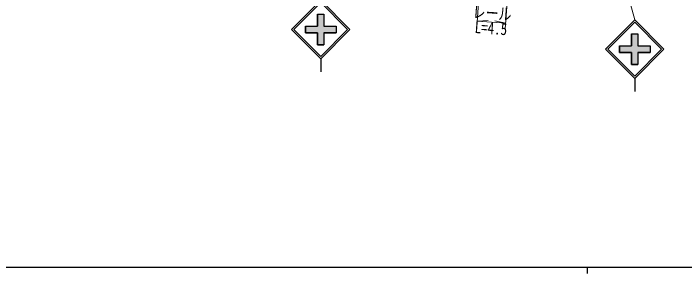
# Model space of a CAD drawing. Units: millimetres at full size, sheet at 1:1000; details may follow other scales. Extents: x 40000 to 680000, y 20000 to 380000.
# Drawn here: x 179687 to 282988, y 204000 to 244046 of the extents above; entities that cross this region are included whole.
import ezdxf
from ezdxf.enums import TextEntityAlignment as Align

# ---------------------------------------------------------------- set-up
doc = ezdxf.new("R2010")
doc.units = ezdxf.units.MM
doc.header["$LTSCALE"] = 1000
for name, color, linetype, lineweight in [('M-STR-HTXT', 7, 'Continuous', 13), ('M-STR-STRC', 7, 'Continuous', 25), ('M-TTL-BAND', 7, 'Continuous', 25)]:
    doc.layers.add(name, color=color, linetype=linetype, lineweight=lineweight)
doc.styles.add('ＭＳ ゴシック', font='')
doc.styles.get('ＭＳ ゴシック').set_extended_font_data('MS Gothic')

msp = doc.modelspace()

# ---------------------------------------------------------------- hatches: boundary and pattern name
at = {"layer": 'M-STR-STRC'}
for points in [[(226485, 241070), (226485, 239210), (227485, 239210), (227485, 241070), (229345, 241070), (229345, 242070), (227485, 242070), (227486, 243930), (226486, 243930), (226485, 242070), (224625, 242070), (224625, 241070)], [(274814, 238044), (274814, 236184), (275814, 236183), (275814, 238044), (277674, 238044), (277674, 239044), (275814, 239044), (275815, 240903), (274815, 240904), (274814, 239044), (272954, 239044), (272954, 238044)]]:
    msp.add_hatch(color=256, dxfattribs=at).paths.add_polyline_path(points)

# ---------------------------------------------------------------- linework, layer by layer
at = {"layer": 'M-STR-HTXT'}
for p, q in [((250997, 241962), (253212, 274056)), ((267149, 274300), (275313, 243044)), ((257643, 273513), (255396, 241697)), ((251058, 242846), (252772, 242965)), ((251058, 242846), (255455, 242535)), ((255455, 242535), (253774, 242894))]:
    msp.add_line(p, q, dxfattribs=at)
at = {"layer": 'M-STR-STRC'}
for p, q in [((222484, 241570), (226984, 246070)), ((231485, 241570), (226984, 246070)), ((222838, 241570), (226984, 245717)), ((231131, 241570), (226984, 245717)), ((226486, 243930), (226485, 242070)), ((226486, 243930), (227486, 243930)), ((227486, 243930), (227485, 242070)), ((270813, 238544), (275313, 243044)), ((279814, 238543), (275313, 243044)), ((224625, 242070), (226485, 242070)), ((224625, 242070), (224625, 241070)), ((227485, 242070), (229345, 242070)), ((229345, 242070), (229345, 241070)), ((271167, 238544), (275313, 242690)), ((279460, 238543), (275313, 242690)), ((222484, 241570), (226984, 237070)), ((222838, 241570), (226984, 237423)), ((224625, 241070), (226485, 241070)), ((226485, 241070), (226485, 239210)), ((226984, 237423), (231131, 241570)), ((226985, 237070), (231485, 241570)), ((227485, 241070), (227485, 239210)), ((227485, 241070), (229345, 241070)), ((274815, 240904), (274814, 239044)), ((274815, 240904), (275815, 240903)), ((275815, 240903), (275814, 239044)), ((226485, 239210), (227485, 239210)), ((272954, 239044), (274814, 239044)), ((272954, 239044), (272954, 238044)), ((275814, 239044), (277674, 239044)), ((277674, 239044), (277674, 238044)), ((270813, 238544), (275313, 234043)), ((271167, 238544), (275313, 234397)), ((272954, 238044), (274814, 238044)), ((274814, 238044), (274814, 236184)), ((275313, 234397), (279460, 238543)), ((275314, 234043), (279814, 238543)), ((275814, 238044), (275814, 236183)), ((275814, 238044), (277674, 238044)), ((226985, 237070), (226985, 235070)), ((274814, 236184), (275814, 236183)), ((275314, 234043), (275314, 232044))]:
    msp.add_line(p, q, dxfattribs=at)
for points in [[(224625, 242070), (226485, 242070), (226486, 243930), (227486, 243930), (227485, 242070), (229345, 242070), (229345, 241070), (227485, 241070), (227485, 239210), (226485, 239210), (226485, 241070), (224625, 241070)], [(272954, 239044), (274814, 239044), (274815, 240904), (275815, 240903), (275814, 239044), (277674, 239044), (277674, 238044), (275814, 238044), (275814, 236183), (274814, 236184), (274814, 238044), (272954, 238044)]]:
    msp.add_lwpolyline(points, close=True, dxfattribs=at)
at = {"layer": 'M-TTL-BAND'}
for p, q in [((40000, 205000), (579000, 205000)), ((268000, 205000), (268000, 204000))]:
    msp.add_line(p, q, dxfattribs=at)

# ---------------------------------------------------------------- texts
at = {"layer": 'M-STR-HTXT', "style": 'ＭＳ ゴシック', "width": 0.8}
msp.add_text('レール', height=1833, rotation=355.96, dxfattribs=at).set_placement((253253, 242639), align=Align.BOTTOM_CENTER)
msp.add_text('L=4.5', height=1833, rotation=355.96, dxfattribs=at).set_placement((253256, 242691), align=Align.TOP_CENTER)

doc.saveas('drawing.dxf')
